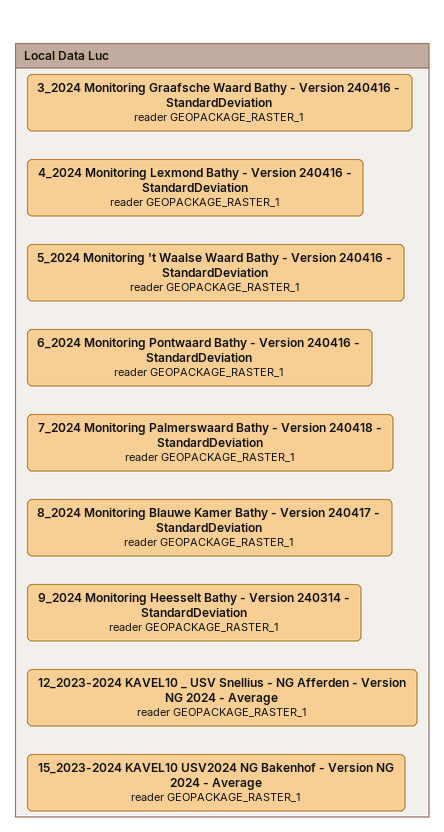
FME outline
Bookmark: Local Data Luc
3_2024 Monitoring Graafsche Waard Bathy - Version 240416 - StandardDeviation (reader GEOPACKAGE_RASTER_1)
4_2024 Monitoring Lexmond Bathy - Version 240416 - StandardDeviation (reader GEOPACKAGE_RASTER_1)
5_2024 Monitoring 't Waalse Waard Bathy - Version 240416 - StandardDeviation (reader GEOPACKAGE_RASTER_1)
6_2024 Monitoring Pontwaard Bathy - Version 240416 - StandardDeviation (reader GEOPACKAGE_RASTER_1)
7_2024 Monitoring Palmerswaard Bathy - Version 240418 - StandardDeviation (reader GEOPACKAGE_RASTER_1)
8_2024 Monitoring Blauwe Kamer Bathy - Version 240417 - StandardDeviation (reader GEOPACKAGE_RASTER_1)
9_2024 Monitoring Heesselt Bathy - Version 240314 - StandardDeviation (reader GEOPACKAGE_RASTER_1)
12_2023-2024 KAVEL10 _ USV Snellius - NG Afferden - Version NG 2024 - Average (reader GEOPACKAGE_RASTER_1)
15_2023-2024 KAVEL10 USV2024 NG Bakenhof - Version NG 2024 - Average (reader GEOPACKAGE_RASTER_1)
